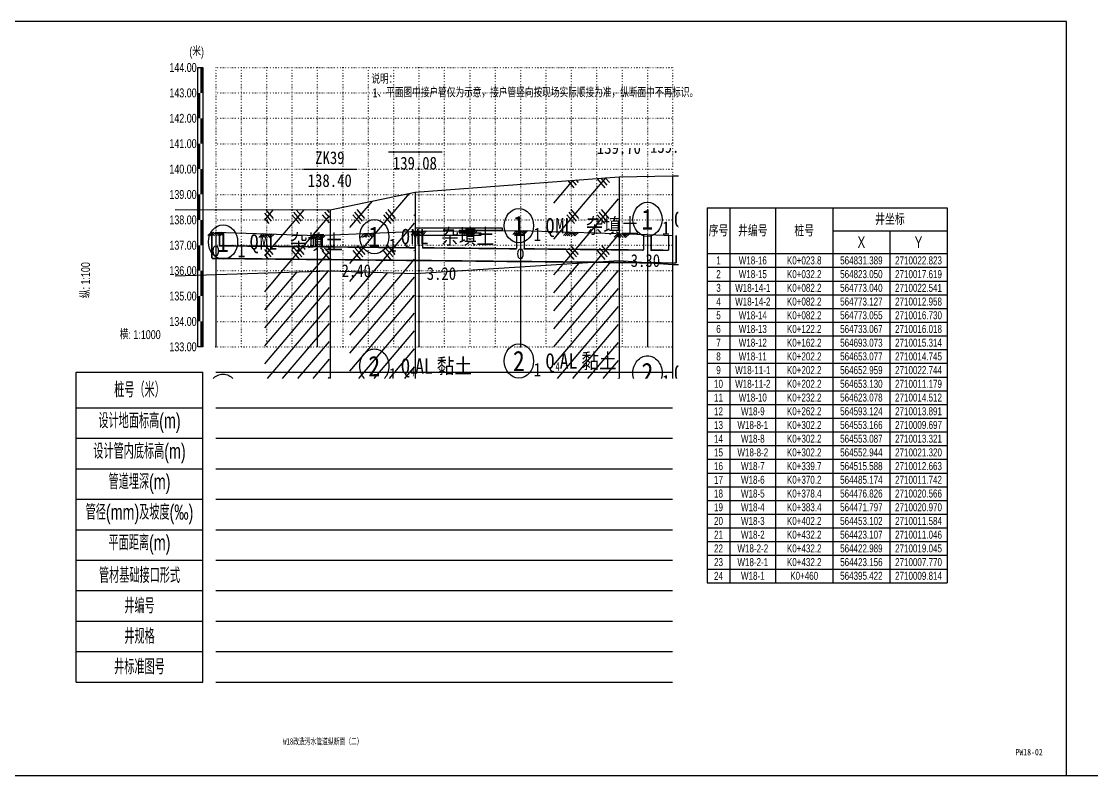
# Model space of a CAD drawing. Extents: x 529262 to 576451, y 2694391 to 2717535.
# Drawn here: x 571879.8 to 572301.1, y 2707946.5 to 2708243.5 of the extents above; entities that cross this region are included whole.
import ezdxf
from ezdxf.enums import TextEntityAlignment as Align
from ezdxf.xclip import XClip

# ---------------------------------------------------------------- set-up
doc = ezdxf.new("R2010")
doc.units = 0
doc.header["$XCLIPFRAME"] = 0
doc.linetypes.add('DOT', pattern=[6.35, 0, -6.35])
doc.linetypes.add('sx', pattern=[10, 5, 0, 5, 0])
for name, color, linetype in [('GICAD_QUYANG', 7, 'Continuous'), ('GPSCOMMON', 7, 'Continuous'), ('P-说明', 7, 'Continuous'), ('PP-COM', 7, 'Continuous'), ('W-标注', 2, 'Continuous'), ('图框线', 7, 'Continuous'), ('地质-原位曲线', 7, 'Continuous'), ('地质-地层符号', 3, 'Continuous'), ('地质-地层线', 7, 'Continuous'), ('地质-地面线', 7, 'Continuous'), ('地质-填充花纹', 4, 'Continuous'), ('地质-文字', 7, 'Continuous'), ('地质-标贯', 7, 'Continuous'), ('地质-钻孔', 7, 'Continuous'), ('纵断_分栏线', 5, 'Continuous'), ('纵断_地面线', 3, 'Continuous'), ('纵断_标注', 2, 'Continuous'), ('纵断_标注_支管', 2, 'Continuous'), ('纵断_表头', 2, 'Continuous'), ('纵断_设计线', 1, 'Continuous'), ('纵断_高程网格', 8, 'DOT')]:
    doc.layers.add(name, color=color, linetype=linetype)
doc.layers.add('纵断污水井', color=7, linetype='Continuous', lineweight=60)
doc.layers.add('纵断污水管', color=224, linetype='Continuous', lineweight=60)
doc.styles.add('JieTuHzTxt', font='smsim.shx', dxfattribs={"width": 0.7, "bigfont": 'smfs.shx'})
doc.styles.add('SEMDI', font='smsim.shx', dxfattribs={"width": 0.75, "bigfont": 'smfs.shx'})
doc.styles.add('SMEDI', font='smsim.shx', dxfattribs={"width": 0.75, "height": 3.5, "bigfont": 'smfs.shx'})
doc.styles.get("Standard").update_dxf_attribs({"font": '', "height": 2.5, "bigfont": 'smfs.shx'})
doc.styles.add('地层编号', font='', dxfattribs={"width": 0.7, "height": 4})
doc.styles.add('宋体', font='', dxfattribs={"width": 0.75})
doc.styles.add('层底标注', font='', dxfattribs={"width": 0.7, "height": 2.5})
doc.styles.add('岩土名称', font='', dxfattribs={"width": 0.7, "height": 3})
doc.styles.add('时代', font='', dxfattribs={"width": 0.7, "height": 3})
doc.styles.add('标贯动探', font='', dxfattribs={"width": 0.7, "height": 2.5})
doc.styles.add('钻孔标注', font='', dxfattribs={"width": 0.7, "height": 2.5})
doc.styles.get('Standard').set_extended_font_data('FangSong_GB2312')
doc.styles.get('地层编号').set_extended_font_data('FangSong_GB2312')
doc.styles.get('宋体').set_extended_font_data('SimSun')
doc.styles.get('层底标注').set_extended_font_data('FangSong_GB2312')
doc.styles.get('岩土名称').set_extended_font_data('FangSong_GB2312')
doc.styles.get('时代').set_extended_font_data('FangSong_GB2312')
doc.styles.get('标贯动探').set_extended_font_data('FangSong_GB2312')
doc.styles.get('钻孔标注').set_extended_font_data('FangSong_GB2312')
doc.linetypes.add('bzhjcx', pattern='A,0.001,[2,XX1.shx,S=1,R=0,X=1,Y=0],-2', length=2.001)

# ---------------------------------------------------------------- blocks, each defined once
blk = doc.blocks.new('A3WK')
at = {"layer": '图框线'}
blk.add_lwpolyline([(0, 0), (420, 0), (420, 297), (0, 297), (0, 0)], dxfattribs=at)
blk = doc.blocks.new('*T148')
at = {"color": 0, "linetype": 'ByBlock', "lineweight": -2, "transparency": 16777216}
for p, q in [((0, 0), (94.5, 0)), ((0, 0), (0, -147.6)), ((9, 0), (9, -147.6)), ((27, 0), (27, -147.6)), ((49.5, 0), (49.5, -147.6)), ((94.5, 0), (94.5, -147.6)), ((49.5, -9), (94.5, -9)), ((72, -9), (72, -147.6)), ((0, -18), (94.5, -18)), ((0, -23.4), (94.5, -23.4)), ((0, -28.8), (94.5, -28.8)), ((0, -34.2), (94.5, -34.2)), ((0, -39.6), (94.5, -39.6)), ((0, -45), (94.5, -45)), ((0, -50.4), (94.5, -50.4)), ((0, -55.8), (94.5, -55.8)), ((0, -61.2), (94.5, -61.2)), ((0, -66.6), (94.5, -66.6)), ((0, -72), (94.5, -72)), ((0, -77.4), (94.5, -77.4)), ((0, -82.8), (94.5, -82.8)), ((0, -88.2), (94.5, -88.2)), ((0, -93.6), (94.5, -93.6)), ((0, -99), (94.5, -99)), ((0, -104.4), (94.5, -104.4)), ((0, -109.8), (94.5, -109.8)), ((0, -115.2), (94.5, -115.2)), ((0, -120.6), (94.5, -120.6)), ((0, -126), (94.5, -126)), ((0, -131.4), (94.5, -131.4)), ((0, -136.8), (94.5, -136.8)), ((0, -142.2), (94.5, -142.2)), ((0, -147.6), (94.5, -147.6))]:
    blk.add_line(p, q, dxfattribs=at)
at = {"color": 0, "transparency": 16777216, "attachment_point": 5}
for s, insert, char_height, width, style in [('井坐标', (72, -4.5), 4.5, 44.982, 'SMEDI'), ('序号', (4.5, -9), 4.5, 8.982, 'SMEDI'), ('井编号', (18, -9), 4.5, 17.982, 'SMEDI'), ('桩号', (38.25, -9), 4.5, 22.482, 'SMEDI'), ('X', (60.75, -13.5), 4.5, 22.482, 'SMEDI'), ('Y', (83.25, -13.5), 4.5, 22.482, 'SMEDI'), ('1', (4.5, -20.7), 3.15, 8.982, 'SEMDI'), ('W18-16', (18, -20.7), 3.15, 17.982, 'SEMDI'), ('K0+023.8', (38.25, -20.7), 3.15, 22.482, 'SEMDI'), ('564831.389', (60.75, -20.7), 3.15, 22.482, 'SEMDI'), ('2710022.823', (83.25, -20.7), 3.15, 22.482, 'SEMDI'), ('2', (4.5, -26.1), 3.15, 8.982, 'SEMDI'), ('W18-15', (18, -26.1), 3.15, 17.982, 'SEMDI'), ('K0+032.2', (38.25, -26.1), 3.15, 22.482, 'SEMDI'), ('564823.050', (60.75, -26.1), 3.15, 22.482, 'SEMDI'), ('2710017.619', (83.25, -26.1), 3.15, 22.482, 'SEMDI'), ('3', (4.5, -31.5), 3.15, 8.982, 'SEMDI'), ('W18-14-1', (18, -31.5), 3.15, 17.982, 'SEMDI'), ('K0+082.2', (38.25, -31.5), 3.15, 22.482, 'SEMDI'), ('564773.040', (60.75, -31.5), 3.15, 22.482, 'SEMDI'), ('2710022.541', (83.25, -31.5), 3.15, 22.482, 'SEMDI'), ('4', (4.5, -36.9), 3.15, 8.982, 'SEMDI'), ('W18-14-2', (18, -36.9), 3.15, 17.982, 'SEMDI'), ('K0+082.2', (38.25, -36.9), 3.15, 22.482, 'SEMDI'), ('564773.127', (60.75, -36.9), 3.15, 22.482, 'SEMDI'), ('2710012.958', (83.25, -36.9), 3.15, 22.482, 'SEMDI'), ('5', (4.5, -42.3), 3.15, 8.982, 'SEMDI'), ('W18-14', (18, -42.3), 3.15, 17.982, 'SEMDI'), ('K0+082.2', (38.25, -42.3), 3.15, 22.482, 'SEMDI'), ('564773.055', (60.75, -42.3), 3.15, 22.482, 'SEMDI'), ('2710016.730', (83.25, -42.3), 3.15, 22.482, 'SEMDI'), ('6', (4.5, -47.7), 3.15, 8.982, 'SEMDI'), ('W18-13', (18, -47.7), 3.15, 17.982, 'SEMDI'), ('K0+122.2', (38.25, -47.7), 3.15, 22.482, 'SEMDI'), ('564733.067', (60.75, -47.7), 3.15, 22.482, 'SEMDI'), ('2710016.018', (83.25, -47.7), 3.15, 22.482, 'SEMDI'), ('7', (4.5, -53.1), 3.15, 8.982, 'SEMDI'), ('W18-12', (18, -53.1), 3.15, 17.982, 'SEMDI'), ('K0+162.2', (38.25, -53.1), 3.15, 22.482, 'SEMDI'), ('564693.073', (60.75, -53.1), 3.15, 22.482, 'SEMDI'), ('2710015.314', (83.25, -53.1), 3.15, 22.482, 'SEMDI'), ('8', (4.5, -58.5), 3.15, 8.982, 'SEMDI'), ('W18-11', (18, -58.5), 3.15, 17.982, 'SEMDI'), ('K0+202.2', (38.25, -58.5), 3.15, 22.482, 'SEMDI'), ('564653.077', (60.75, -58.5), 3.15, 22.482, 'SEMDI'), ('2710014.745', (83.25, -58.5), 3.15, 22.482, 'SEMDI'), ('9', (4.5, -63.9), 3.15, 8.982, 'SEMDI'), ('W18-11-1', (18, -63.9), 3.15, 17.982, 'SEMDI'), ('K0+202.2', (38.25, -63.9), 3.15, 22.482, 'SEMDI'), ('564652.959', (60.75, -63.9), 3.15, 22.482, 'SEMDI'), ('2710022.744', (83.25, -63.9), 3.15, 22.482, 'SEMDI'), ('10', (4.5, -69.3), 3.15, 8.982, 'SEMDI'), ('W18-11-2', (18, -69.3), 3.15, 17.982, 'SEMDI'), ('K0+202.2', (38.25, -69.3), 3.15, 22.482, 'SEMDI'), ('564653.130', (60.75, -69.3), 3.15, 22.482, 'SEMDI'), ('2710011.179', (83.25, -69.3), 3.15, 22.482, 'SEMDI'), ('11', (4.5, -74.7), 3.15, 8.982, 'SEMDI'), ('W18-10', (18, -74.7), 3.15, 17.982, 'SEMDI'), ('K0+232.2', (38.25, -74.7), 3.15, 22.482, 'SEMDI'), ('564623.078', (60.75, -74.7), 3.15, 22.482, 'SEMDI'), ('2710014.512', (83.25, -74.7), 3.15, 22.482, 'SEMDI'), ('12', (4.5, -80.1), 3.15, 8.982, 'SEMDI'), ('W18-9', (18, -80.1), 3.15, 17.982, 'SEMDI'), ('K0+262.2', (38.25, -80.1), 3.15, 22.482, 'SEMDI'), ('564593.124', (60.75, -80.1), 3.15, 22.482, 'SEMDI'), ('2710013.891', (83.25, -80.1), 3.15, 22.482, 'SEMDI'), ('13', (4.5, -85.5), 3.15, 8.982, 'SEMDI'), ('W18-8-1', (18, -85.5), 3.15, 17.982, 'SEMDI'), ('K0+302.2', (38.25, -85.5), 3.15, 22.482, 'SEMDI'), ('564553.166', (60.75, -85.5), 3.15, 22.482, 'SEMDI'), ('2710009.697', (83.25, -85.5), 3.15, 22.482, 'SEMDI'), ('14', (4.5, -90.9), 3.15, 8.982, 'SEMDI'), ('W18-8', (18, -90.9), 3.15, 17.982, 'SEMDI'), ('K0+302.2', (38.25, -90.9), 3.15, 22.482, 'SEMDI'), ('564553.087', (60.75, -90.9), 3.15, 22.482, 'SEMDI'), ('2710013.321', (83.25, -90.9), 3.15, 22.482, 'SEMDI'), ('15', (4.5, -96.3), 3.15, 8.982, 'SEMDI'), ('W18-8-2', (18, -96.3), 3.15, 17.982, 'SEMDI'), ('K0+302.2', (38.25, -96.3), 3.15, 22.482, 'SEMDI'), ('564552.944', (60.75, -96.3), 3.15, 22.482, 'SEMDI'), ('2710021.320', (83.25, -96.3), 3.15, 22.482, 'SEMDI'), ('16', (4.5, -101.7), 3.15, 8.982, 'SEMDI'), ('W18-7', (18, -101.7), 3.15, 17.982, 'SEMDI'), ('K0+339.7', (38.25, -101.7), 3.15, 22.482, 'SEMDI'), ('564515.588', (60.75, -101.7), 3.15, 22.482, 'SEMDI'), ('2710012.663', (83.25, -101.7), 3.15, 22.482, 'SEMDI'), ('17', (4.5, -107.1), 3.15, 8.982, 'SEMDI'), ('W18-6', (18, -107.1), 3.15, 17.982, 'SEMDI'), ('K0+370.2', (38.25, -107.1), 3.15, 22.482, 'SEMDI'), ('564485.174', (60.75, -107.1), 3.15, 22.482, 'SEMDI'), ('2710011.742', (83.25, -107.1), 3.15, 22.482, 'SEMDI'), ('18', (4.5, -112.5), 3.15, 8.982, 'SEMDI'), ('W18-5', (18, -112.5), 3.15, 17.982, 'SEMDI'), ('K0+378.4', (38.25, -112.5), 3.15, 22.482, 'SEMDI'), ('564476.826', (60.75, -112.5), 3.15, 22.482, 'SEMDI'), ('2710020.566', (83.25, -112.5), 3.15, 22.482, 'SEMDI'), ('19', (4.5, -117.9), 3.15, 8.982, 'SEMDI'), ('W18-4', (18, -117.9), 3.15, 17.982, 'SEMDI'), ('K0+383.4', (38.25, -117.9), 3.15, 22.482, 'SEMDI'), ('564471.797', (60.75, -117.9), 3.15, 22.482, 'SEMDI'), ('2710020.970', (83.25, -117.9), 3.15, 22.482, 'SEMDI'), ('20', (4.5, -123.3), 3.15, 8.982, 'SEMDI'), ('W18-3', (18, -123.3), 3.15, 17.982, 'SEMDI'), ('K0+402.2', (38.25, -123.3), 3.15, 22.482, 'SEMDI'), ('564453.102', (60.75, -123.3), 3.15, 22.482, 'SEMDI'), ('2710011.584', (83.25, -123.3), 3.15, 22.482, 'SEMDI'), ('21', (4.5, -128.7), 3.15, 8.982, 'SEMDI'), ('W18-2', (18, -128.7), 3.15, 17.982, 'SEMDI'), ('K0+432.2', (38.25, -128.7), 3.15, 22.482, 'SEMDI'), ('564423.107', (60.75, -128.7), 3.15, 22.482, 'SEMDI'), ('2710011.046', (83.25, -128.7), 3.15, 22.482, 'SEMDI'), ('22', (4.5, -134.1), 3.15, 8.982, 'SEMDI'), ('W18-2-2', (18, -134.1), 3.15, 17.982, 'SEMDI'), ('K0+432.2', (38.25, -134.1), 3.15, 22.482, 'SEMDI'), ('564422.989', (60.75, -134.1), 3.15, 22.482, 'SEMDI'), ('2710019.045', (83.25, -134.1), 3.15, 22.482, 'SEMDI'), ('23', (4.5, -139.5), 3.15, 8.982, 'SEMDI'), ('W18-2-1', (18, -139.5), 3.15, 17.982, 'SEMDI'), ('K0+432.2', (38.25, -139.5), 3.15, 22.482, 'SEMDI'), ('564423.156', (60.75, -139.5), 3.15, 22.482, 'SEMDI'), ('2710007.770', (83.25, -139.5), 3.15, 22.482, 'SEMDI'), ('W18-1', (18, -144.9), 3.15, 17.982, 'SEMDI'), ('K0+460', (38.25, -144.9), 3.15, 22.482, 'SEMDI'), ('564395.422', (60.75, -144.9), 3.15, 22.482, 'SEMDI'), ('2710009.814', (83.25, -144.9), 3.15, 22.482, 'SEMDI'), ('24', (4.5, -144.9), 3.15, 8.982, 'SEMDI')]:
    blk.add_mtext(s, dxfattribs=dict(at, insert=insert, char_height=char_height, width=width, style=style))
blk = doc.blocks.new('市政排水（YZ）_zdbt')
at = {"color": 0, "linetype": 'ByBlock', "lineweight": -2}
for p, q in [((-50, 0), (0, 0)), ((-50, -122), (-50, 0)), ((0, -122), (0, 0)), ((-50, -14), (0, -14)), ((-50, -26), (0, -26)), ((-50, -38), (0, -38)), ((-50, -50), (0, -50)), ((-50, -62), (0, -62)), ((-50, -74), (0, -74)), ((-50, -86), (0, -86)), ((-50, -98), (0, -98)), ((-50, -110), (0, -110)), ((-50, -122), (0, -122))]:
    blk.add_line(p, q, dxfattribs=at)
at = {"color": 0, "linetype": 'ByBlock', "lineweight": -2, "char_height": 6, "attachment_point": 5, "style": 'JieTuHzTxt'}
for s, insert in [('桩号（米）', (-25, -7)), ('设计地面标高(m)', (-25, -20)), ('设计管内底标高(m)', (-25, -32)), ('管道埋深(m)', (-25, -44)), ('管径(mm)及坡度(‰)', (-25, -56)), ('平面距离(m)', (-25, -68)), ('管材基础接口形式', (-25, -80)), ('井编号', (-25, -92)), ('井规格', (-25, -104)), ('井标准图号', (-25, -116))]:
    blk.add_mtext(s, dxfattribs=dict(at, insert=insert))
blk = doc.blocks.new('VSDesignLineBlock')
at = {"color": 0, "linetype": 'Continuous'}
for p, q in [((-1.5, 0), (-3, -1.5)), ((-0.75, 0), (-2.25, -1.5)), ((0, 0), (-1.5, -1.5)), ((0, 0), (1.5, -1.5)), ((1.5, 0), (0.75, -0.75)), ((2.25, 0), (1.12, -1.12)), ((3, 0), (1.5, -1.5)), ((-0.98, -0.98), (-0.46, -1.5)), ((-0.5, -0.5), (0.5, -1.5))]:
    blk.add_line(p, q, dxfattribs=at)
blk = doc.blocks.new('A$C46B51A9A')
at = {"color": 8}
for points in [[(-64.05, -64.52), (-64.05, -62.52), (-63.05, -64.52), (-63.05, -62.52)], [(-172.98, -76.24), (-172.98, -74.24), (-171.98, -76.24), (-171.98, -74.24)]]:
    blk.add_solid(points, dxfattribs=at)
at = {"layer": '地质-原位曲线', "color": 8, "linetype": 'Continuous'}
for p, q in [((-59.4, -10.28), (-39.4, -10.28)), ((-39.4, -10.28), (-39.4, -10.78)), ((-44.4, -11.78), (-59.4, -11.78)), ((-39.4, -10.78), (-49.4, -10.78)), ((-49.4, -10.78), (-49.4, -11.28)), ((-49.4, -11.28), (-44.4, -11.28)), ((-44.4, -11.28), (-44.4, -11.78)), ((-168.33, -13.5), (-158.33, -13.5)), ((-158.33, -13.5), (-158.33, -14)), ((-158.33, -14), (-153.33, -14)), ((-153.33, -14.5), (-158.33, -14.5)), ((-158.33, -14.5), (-158.33, -15)), ((-153.33, -14), (-153.33, -14.5)), ((-158.33, -15), (-168.33, -15))]:
    blk.add_line(p, q, dxfattribs=at)
at = {"layer": '地质-地层符号', "color": 8, "linetype": 'Continuous'}
for centre in [(-5.77, -8.6), (-35.55, -9.86), (-104.08, -13.05), (-69.03, -11.99), (-148.68, -15.07), (-255.64, -18.07), (-208.46, -19), (-35.55, -36.49), (-69.03, -37.49), (-5.77, -38.85), (-104.08, -42.43), (-208.46, -45), (-148.68, -45.82), (-255.64, -48.7), (-35.55, -58.74), (-69.03, -64.74), (-208.46, -68.13), (-5.77, -68.1), (-104.08, -72.93), (-255.64, -75.95), (-148.68, -76.82)]:
    blk.add_ellipse(centre, major_axis=(0, 3.38), ratio=1, dxfattribs=at)
at = {"layer": '地质-地层线', "color": 8}
for p, q in [((-59.55, -19.27), (-12.31, -16.71)), ((-12.31, -16.71), (0, -17.5)), ((-129.65, -20.15), (-79.28, -18.71)), ((-79.28, -18.71), (-59.55, -19.27)), ((0, -17.5), (20, -17.5)), ((-168.48, -24.49), (-129.65, -20.15)), ((-284.57, -22.85), (-264.57, -22.85)), ((-264.57, -22.85), (-247.48, -27.54)), ((-170.22, -26.21), (-168.48, -24.49)), ((-247.48, -27.54), (-170.22, -26.21))]:
    blk.add_line(p, q, dxfattribs=at)
at = {"layer": '地质-地层线', "color": 8, "linetype": 'bzhjcx'}
for p, q in [((-59.55, -55.27), (-12.31, -54.71)), ((-12.31, -54.71), (0, -66.5)), ((-129.65, -74.15), (-79.28, -56.71)), ((-79.28, -56.71), (-59.55, -55.27)), ((-247.48, -63.54), (-170.22, -62.71)), ((-170.22, -62.71), (-168.48, -64.49)), ((-264.57, -80.85), (-247.48, -63.54)), ((-168.48, -64.49), (-129.65, -74.15)), ((0, -66.5), (20, -66.5)), ((-284.57, -80.85), (-264.57, -80.85))]:
    blk.add_line(p, q, dxfattribs=at)
at = {"layer": '地质-地面线', "color": 8, "linetype": 'Continuous'}
for p, q in [((-12.31, -0.21), (0, 0)), ((0, 0), (20, 0)), ((-59.55, -3.27), (-12.31, -0.21)), ((-79.28, -6.71), (-59.55, -3.27)), ((-168.48, -8.99), (-129.65, -6.65)), ((-129.65, -6.65), (-79.28, -6.71)), ((-170.22, -11.71), (-168.48, -8.99)), ((-284.57, -11.35), (-264.57, -11.35)), ((-264.57, -11.35), (-247.48, -10.54)), ((-247.48, -10.54), (-170.22, -11.71))]:
    blk.add_line(p, q, dxfattribs=at)
at = {"layer": '地质-填充花纹', "color": 8, "linetype": 'Continuous'}
for p, q in [((-27.46, -12.48), (-15.39, -0.41)), ((-27.46, -5.4), (-22.95, -0.9)), ((-22.75, -2.37), (-24.15, -0.97)), ((-22.25, -1.87), (-23.21, -0.91)), ((-21.75, -1.37), (-22.27, -0.85)), ((-15.61, -2.37), (-17.38, -0.6)), ((-15.11, -1.87), (-16.5, -0.48)), ((-14.61, -1.37), (-15.56, -0.42)), ((-74.7, -17.29), (-60.93, -3.51)), ((-74.7, -10.22), (-69.48, -5)), ((-25.33, -17.41), (-12.46, -4.55)), ((-144.8, -16.68), (-135.11, -6.98)), ((-144.8, -9.6), (-142.63, -7.44)), ((-142.96, -9.44), (-144.73, -7.68)), ((-142.46, -8.94), (-143.89, -7.51)), ((-141.96, -8.44), (-142.95, -7.46)), ((-135.82, -9.44), (-137.58, -7.68)), ((-135.32, -8.94), (-137.08, -7.18)), ((-134.82, -8.44), (-136.21, -7.05)), ((-129.8, -8.46), (-130.58, -7.68)), ((-129.8, -7.46), (-130.08, -7.18)), ((-94.43, -8.74), (-92.39, -6.69)), ((-94.43, -15.81), (-85.32, -6.7)), ((-92.89, -8.94), (-94.43, -7.4)), ((-93.39, -9.44), (-94.43, -8.4)), ((-92.39, -8.44), (-94.14, -6.69)), ((-90.58, -19.03), (-79.43, -7.88)), ((-86.39, -9.44), (-88.16, -7.68)), ((-85.89, -8.94), (-87.66, -7.18)), ((-85.39, -8.44), (-87.14, -6.7)), ((-79.43, -9.26), (-81.02, -7.68)), ((-79.43, -8.26), (-80.52, -7.18)), ((-79.43, -7.26), (-79.99, -6.7)), ((-72.25, -9.44), (-74.02, -7.68)), ((-71.75, -8.94), (-73.52, -7.18)), ((-71.25, -8.44), (-73.02, -6.68)), ((-65.11, -9.44), (-66.87, -7.68)), ((-64.61, -8.94), (-66.37, -7.18)), ((-64.11, -8.44), (-65.87, -6.68)), ((-59.7, -7.85), (-59.87, -7.68)), ((-22.68, -9.44), (-24.45, -7.68)), ((-22.18, -8.94), (-23.95, -7.18)), ((-21.68, -8.44), (-23.45, -6.68)), ((-15.68, -9.44), (-17.45, -7.68)), ((-15.18, -8.94), (-16.95, -7.18)), ((-14.68, -8.44), (-16.45, -6.68)), ((-142.66, -21.61), (-129.8, -8.75)), ((-69.33, -18.99), (-59.7, -9.36)), ((-279.72, -17.24), (-273.82, -11.35)), ((-278.25, -22.85), (-266.75, -11.35)), ((-262.63, -21.37), (-252.02, -10.76)), ((-262.63, -14.3), (-259.44, -11.11)), ((-185.37, -14.82), (-182.08, -11.53)), ((-185.37, -21.89), (-175.11, -11.64)), ((-17.85, -17.01), (-12.46, -11.62)), ((-277.31, -16.51), (-279.08, -14.75)), ((-276.81, -16.01), (-278.58, -14.25)), ((-276.31, -15.51), (-278.08, -13.75)), ((-270.17, -16.51), (-271.93, -14.75)), ((-269.67, -16.01), (-271.43, -14.25)), ((-269.17, -15.51), (-270.93, -13.75)), ((-264.72, -14.96), (-264.93, -14.75)), ((-258.66, -24.47), (-247.63, -13.44)), ((-256.02, -16.51), (-257.79, -14.75)), ((-255.52, -16.01), (-257.29, -14.25)), ((-255.02, -15.51), (-256.79, -13.75)), ((-249.02, -16.51), (-250.79, -14.75)), ((-248.52, -16.01), (-250.29, -14.25)), ((-248.02, -15.51), (-249.79, -13.75)), ((-184.31, -15.51), (-185.37, -14.46)), ((-182.83, -26.43), (-170.37, -13.96)), ((-178.31, -16.51), (-180.08, -14.75)), ((-177.81, -16.01), (-179.58, -14.25)), ((-177.31, -15.51), (-179.08, -13.75)), ((-171.17, -16.51), (-172.94, -14.75)), ((-170.67, -16.01), (-172.44, -14.25)), ((-170.37, -15.32), (-171.94, -13.75)), ((-142.89, -16.51), (-144.65, -14.75)), ((-142.39, -16.01), (-144.15, -14.25)), ((-141.89, -15.51), (-143.65, -13.75)), ((-135.89, -16.51), (-137.65, -14.75)), ((-135.39, -16.01), (-137.15, -14.25)), ((-134.89, -15.51), (-136.65, -13.75)), ((-129.8, -15.46), (-130.51, -14.75)), ((-129.8, -14.46), (-130.01, -14.25)), ((-92.96, -16.01), (-94.43, -14.54)), ((-92.46, -15.51), (-94.23, -13.75)), ((-86.32, -16.51), (-88.09, -14.75)), ((-85.82, -16.01), (-87.59, -14.25)), ((-85.32, -15.51), (-87.09, -13.75)), ((-79.43, -16.4), (-81.09, -14.75)), ((-79.43, -15.4), (-80.59, -14.25)), ((-79.43, -14.4), (-80.09, -13.75)), ((-72.18, -16.51), (-73.94, -14.75)), ((-71.68, -16.01), (-73.44, -14.25)), ((-71.18, -15.51), (-72.94, -13.75)), ((-65.18, -16.51), (-66.94, -14.75)), ((-64.68, -16.01), (-66.44, -14.25)), ((-64.18, -15.51), (-65.94, -13.75)), ((-59.7, -14.85), (-59.8, -14.75)), ((-22.75, -16.51), (-24.52, -14.75)), ((-22.25, -16.01), (-24.02, -14.25)), ((-21.75, -15.51), (-23.52, -13.75)), ((-15.61, -16.51), (-17.38, -14.75)), ((-15.11, -16.01), (-16.88, -14.25)), ((-14.61, -15.51), (-16.38, -13.75)), ((-271.18, -22.85), (-264.72, -16.39)), ((-262.17, -15.51), (-262.63, -15.05)), ((-184.81, -16.01), (-185.37, -15.46)), ((-185.31, -16.51), (-185.37, -16.46)), ((-134.7, -20.72), (-129.8, -15.82)), ((-93.46, -16.51), (-94.43, -15.54)), ((-83.3, -18.82), (-79.43, -14.95)), ((-62.46, -19.19), (-59.7, -16.43)), ((-27.46, -30.15), (-14.11, -16.8)), ((-94.43, -33.49), (-79.66, -18.72)), ((-94.43, -29.95), (-83.3, -18.82)), ((-94.43, -26.42), (-86.94, -18.93)), ((-74.7, -20.83), (-72.77, -18.89)), ((-27.46, -26.62), (-17.85, -17.01)), ((-27.46, -23.08), (-21.59, -17.21)), ((-27.46, -19.55), (-25.33, -17.41)), ((-27.46, -33.69), (-12.46, -18.69)), ((-276.24, -22.59), (-278.01, -20.82)), ((-269.24, -22.59), (-271.01, -20.82)), ((-255.1, -22.59), (-256.86, -20.82)), ((-253.11, -26), (-247.63, -20.51)), ((-247.95, -22.59), (-249.72, -20.82)), ((-177.24, -22.59), (-179.01, -20.82)), ((-175.64, -26.3), (-170.37, -21.03)), ((-170.37, -22.46), (-172.01, -20.82)), ((-144.8, -34.35), (-130.72, -20.27)), ((-144.8, -30.82), (-134.7, -20.72)), ((-142.91, -21.64), (-143.73, -20.82)), ((-136.48, -20.92), (-136.58, -20.82)), ((-94.43, -22.88), (-90.58, -19.03)), ((-94.43, -19.35), (-94.22, -19.14)), ((-74.7, -24.36), (-69.33, -18.99)), ((-74.7, -27.9), (-65.9, -19.09)), ((-74.7, -31.43), (-62.46, -19.19)), ((-74.7, -34.97), (-59.7, -19.97)), ((-279.72, -24.31), (-278.25, -22.85)), ((-279.72, -27.85), (-274.72, -22.85)), ((-279.72, -31.39), (-271.18, -22.85)), ((-279.72, -34.92), (-267.64, -22.85)), ((-277.97, -22.85), (-279.01, -21.82)), ((-276.97, -22.85), (-278.51, -21.32)), ((-270.97, -22.85), (-272.01, -21.82)), ((-269.97, -22.85), (-271.51, -21.32)), ((-264.72, -21.96), (-264.86, -21.82)), ((-262.1, -22.59), (-262.63, -22.05)), ((-262.6, -23.09), (-262.63, -23.05)), ((-256.1, -23.59), (-257.86, -21.82)), ((-255.6, -23.09), (-257.36, -21.32)), ((-248.95, -23.59), (-250.72, -21.82)), ((-248.45, -23.09), (-250.22, -21.32)), ((-184.38, -22.59), (-185.37, -21.6)), ((-184.88, -23.09), (-185.37, -22.6)), ((-178.24, -23.59), (-180.01, -21.82)), ((-177.74, -23.09), (-179.51, -21.32)), ((-171.24, -23.59), (-173.01, -21.82)), ((-170.74, -23.09), (-172.51, -21.32)), ((-144.8, -27.28), (-138.68, -21.16)), ((-144.8, -23.75), (-142.66, -21.61)), ((-144.8, -37.89), (-129.8, -22.89)), ((-144.71, -21.84), (-144.73, -21.82)), ((-143.81, -21.74), (-144.23, -21.32)), ((-94.43, -37.02), (-79.43, -22.02)), ((-27.46, -37.22), (-12.46, -22.22)), ((-279.72, -38.46), (-264.72, -23.46)), ((-262.63, -24.9), (-261.43, -23.71)), ((-262.63, -28.44), (-258.66, -24.47)), ((-262.63, -31.97), (-255.89, -25.23)), ((-74.7, -38.5), (-59.7, -23.5)), ((-279.72, -41.99), (-264.72, -26.99)), ((-262.63, -35.51), (-253.11, -26)), ((-262.63, -39.04), (-250.34, -26.76)), ((-185.37, -39.57), (-172.04, -26.24)), ((-185.37, -36.03), (-175.64, -26.3)), ((-185.37, -32.5), (-179.24, -26.37)), ((-185.37, -28.96), (-182.83, -26.43)), ((-144.8, -41.42), (-129.8, -26.42)), ((-94.43, -40.56), (-79.43, -25.56)), ((-74.7, -42.04), (-59.7, -27.04)), ((-27.46, -40.76), (-12.46, -25.76)), ((-262.63, -42.58), (-247.63, -27.58)), ((-185.37, -43.1), (-170.37, -28.1)), ((-94.43, -44.09), (-79.43, -29.09)), ((-27.46, -44.3), (-12.46, -29.3)), ((-279.72, -45.53), (-264.72, -30.53)), ((-262.63, -46.12), (-247.63, -31.12)), ((-144.8, -44.96), (-129.8, -29.96)), ((-74.7, -45.57), (-59.7, -30.57)), ((-185.37, -46.64), (-170.37, -31.64)), ((-144.8, -48.5), (-129.8, -33.5)), ((-94.43, -47.63), (-79.43, -32.63)), ((-27.46, -47.83), (-12.46, -32.83)), ((-279.72, -49.06), (-264.72, -34.06)), ((-262.63, -49.65), (-247.63, -34.65)), ((-185.37, -50.17), (-170.37, -35.17)), ((-74.7, -49.11), (-59.7, -34.11)), ((-279.72, -52.6), (-264.72, -37.6)), ((-144.8, -52.03), (-129.8, -37.03)), ((-94.43, -51.16), (-79.43, -36.16)), ((-74.7, -52.65), (-59.7, -37.65)), ((-27.46, -51.37), (-12.46, -36.37)), ((-262.63, -53.19), (-247.63, -38.19)), ((-185.37, -53.71), (-170.37, -38.71)), ((-94.43, -54.7), (-79.43, -39.7)), ((-27.45, -54.89), (-12.46, -39.9)), ((-279.72, -56.13), (-264.72, -41.13)), ((-262.63, -56.72), (-247.63, -41.72)), ((-144.8, -55.57), (-129.8, -40.57)), ((-74.7, -56.18), (-59.7, -41.18)), ((-185.37, -57.24), (-170.37, -42.24)), ((-144.8, -59.1), (-129.8, -44.1)), ((-94.43, -58.24), (-79.43, -43.24)), ((-23.87, -54.84), (-12.46, -43.44)), ((-279.72, -59.67), (-264.72, -44.67)), ((-262.63, -60.26), (-247.63, -45.26)), ((-185.37, -60.78), (-170.37, -45.78)), ((-71.1, -56.11), (-59.7, -44.72)), ((-279.72, -63.21), (-264.72, -48.21)), ((-144.8, -62.64), (-129.8, -47.64)), ((-94.43, -61.77), (-79.43, -46.77)), ((-67.29, -55.84), (-59.7, -48.25)), ((-20.29, -54.8), (-12.46, -46.97)), ((-262.63, -63.79), (-247.63, -48.79)), ((-183.91, -62.86), (-170.37, -49.32)), ((-89.3, -60.18), (-79.43, -50.31)), ((-16.71, -54.76), (-12.46, -50.51)), ((-279.72, -66.74), (-264.72, -51.74)), ((-262.63, -67.33), (-247.63, -52.33)), ((-144.8, -66.17), (-129.8, -51.17)), ((-63.47, -55.56), (-59.7, -51.79)), ((-180.34, -62.82), (-170.37, -52.85)), ((-144.8, -69.71), (-129.8, -54.71)), ((-83.89, -58.3), (-79.43, -53.84)), ((-13.13, -54.71), (-12.46, -54.04)), ((-279.72, -70.28), (-264.72, -55.28)), ((-262.63, -70.86), (-247.63, -55.86)), ((-176.76, -62.78), (-170.37, -56.39)), ((-71.91, -57.57), (-71.91, -56.17)), ((-64.91, -57.57), (-64.91, -55.66)), ((-27.46, -55.27), (-12.46, -55.27)), ((-26.41, -55.27), (-26.41, -54.88)), ((-22.91, -57.57), (-22.91, -55.27)), ((-19.41, -55.27), (-19.41, -54.79)), ((-15.91, -57.57), (-15.91, -55.27)), ((-279.72, -73.81), (-264.72, -58.81)), ((-142.51, -70.96), (-129.8, -58.24)), ((-82.41, -59.87), (-82.41, -57.79)), ((-81.79, -57.57), (-79.43, -57.57)), ((-74.7, -57.57), (-59.7, -57.57)), ((-68.41, -59.87), (-68.41, -57.57)), ((-61.41, -59.87), (-61.41, -57.57)), ((-27.46, -57.57), (-12.46, -57.57)), ((-26.41, -59.71), (-26.41, -57.57)), ((-19.41, -59.71), (-19.41, -57.57)), ((-261.77, -73.54), (-247.63, -59.4)), ((-173.19, -62.74), (-170.37, -59.92)), ((-88.43, -59.87), (-79.43, -59.87)), ((-85.91, -62.17), (-85.91, -59.87)), ((-74.7, -59.87), (-59.7, -59.87)), ((-71.91, -62.17), (-71.91, -59.87)), ((-64.91, -62.17), (-64.91, -59.87)), ((-279.72, -77.35), (-264.72, -62.35)), ((-258.24, -73.54), (-247.63, -62.94)), ((-180.41, -64.47), (-180.41, -62.82)), ((-173.41, -64.47), (-173.41, -62.74)), ((-139.68, -71.66), (-129.8, -61.78)), ((-94.43, -62.17), (-79.43, -62.17)), ((-92.91, -62.17), (-92.91, -61.43)), ((-89.41, -64.47), (-89.41, -62.17)), ((-82.41, -64.47), (-82.41, -62.17)), ((-74.7, -62.17), (-59.7, -62.17)), ((-68.41, -64.47), (-68.41, -62.17)), ((-61.41, -64.47), (-61.41, -62.17)), ((-248.39, -64.47), (-247.63, -64.47)), ((-185.37, -64.47), (-170.37, -64.47)), ((-183.91, -66.77), (-183.91, -64.47)), ((-176.91, -66.77), (-176.91, -64.47)), ((-94.43, -64.47), (-79.43, -64.47)), ((-92.91, -66.77), (-92.91, -64.47)), ((-85.91, -66.77), (-85.91, -64.47)), ((-74.7, -64.47), (-59.7, -64.47)), ((-71.91, -65.27), (-71.91, -64.47)), ((-64.91, -65.27), (-64.91, -64.47)), ((-279.68, -80.85), (-264.72, -65.88)), ((-250.66, -66.77), (-247.63, -66.77)), ((-250.41, -69.07), (-250.41, -66.77)), ((-185.37, -66.77), (-170.37, -66.77)), ((-180.41, -69.07), (-180.41, -66.77)), ((-173.41, -69.07), (-173.41, -66.77)), ((-136.85, -72.36), (-129.8, -65.32)), ((-94.43, -66.77), (-79.43, -66.77)), ((-89.41, -69.07), (-89.41, -66.77)), ((-82.41, -69.07), (-82.41, -66.77)), ((-276.15, -80.85), (-264.72, -69.42)), ((-252.94, -69.07), (-247.63, -69.07)), ((-185.37, -69.07), (-170.37, -69.07)), ((-183.91, -71.37), (-183.91, -69.07)), ((-176.91, -71.37), (-176.91, -69.07)), ((-134.02, -73.07), (-129.8, -68.85)), ((-94.43, -69.07), (-79.43, -69.07)), ((-92.91, -71.37), (-92.91, -69.07)), ((-85.91, -71.37), (-85.91, -69.07)), ((-255.21, -71.37), (-247.63, -71.37)), ((-253.91, -71.37), (-253.91, -70.06)), ((-250.41, -73.54), (-250.41, -71.37)), ((-185.37, -71.37), (-170.37, -71.37)), ((-180.41, -72.71), (-180.41, -71.37)), ((-173.41, -72.71), (-173.41, -71.37)), ((-144.8, -71.37), (-140.83, -71.37)), ((-141.91, -71.37), (-141.91, -71.1)), ((-94.43, -71.37), (-79.43, -71.37)), ((-89.41, -73.67), (-89.41, -71.37)), ((-82.41, -73.67), (-82.41, -71.37)), ((-272.61, -80.85), (-264.72, -72.95)), ((-144.8, -73.67), (-131.59, -73.67)), ((-141.91, -75.97), (-141.91, -73.67)), ((-138.41, -73.67), (-138.41, -71.97)), ((-134.91, -75.97), (-134.91, -73.67)), ((-131.18, -73.77), (-129.8, -72.39)), ((-94.43, -73.67), (-79.43, -73.67)), ((-92.91, -75.97), (-92.91, -73.67)), ((-85.91, -75.97), (-85.91, -73.67)), ((-269.08, -80.85), (-264.72, -76.49)), ((-144.8, -75.97), (-129.8, -75.97)), ((-138.41, -78.27), (-138.41, -75.97)), ((-131.41, -78.27), (-131.41, -75.97)), ((-94.43, -75.97), (-79.43, -75.97)), ((-89.41, -78.27), (-89.41, -75.97)), ((-82.41, -78.27), (-82.41, -75.97)), ((-265.54, -80.85), (-264.72, -80.03)), ((-144.8, -78.27), (-129.8, -78.27)), ((-141.91, -79.15), (-141.91, -78.27)), ((-134.91, -79.15), (-134.91, -78.27)), ((-94.43, -78.27), (-79.43, -78.27)), ((-92.91, -80.57), (-92.91, -78.27)), ((-85.91, -80.57), (-85.91, -78.27)), ((-278.41, -82.87), (-278.41, -80.85)), ((-271.41, -82.87), (-271.41, -80.85)), ((-94.43, -80.57), (-79.43, -80.57)), ((-89.41, -81.19), (-89.41, -80.57)), ((-82.41, -81.55), (-82.41, -80.57)), ((-279.72, -82.87), (-264.72, -82.87)), ((-274.91, -85.17), (-274.91, -82.87)), ((-267.91, -85.17), (-267.91, -82.87)), ((-279.72, -85.17), (-264.72, -85.17)), ((-278.41, -85.85), (-278.41, -85.17)), ((-271.41, -85.85), (-271.41, -85.17))]:
    blk.add_line(p, q, dxfattribs=at)
at = {"layer": '地质-钻孔', "color": 8, "linetype": 'Continuous'}
for p, q in [((-18.5, 7.8), (-6.12, 7.8)), ((-6.19, 8), (6.19, 8)), ((-65.74, 4.72), (-53.36, 4.72)), ((-135.84, 1.35), (-123.46, 1.35)), ((-85.47, 1.3), (-73.1, 1.3)), ((-174.67, -1), (-162.29, -1)), ((-270.76, -3.35), (-258.38, -3.35)), ((-253.67, -2.54), (-241.29, -2.54)), ((-176.41, -3.71), (-164.03, -3.71)), ((-13.81, -59.71), (-10.81, -59.71)), ((-248.98, -73.54), (-245.98, -73.54)), ((-171.72, -72.71), (-168.72, -72.71)), ((-131.15, -79.15), (-128.15, -79.15)), ((-80.78, -81.71), (-77.78, -81.71)), ((-266.07, -85.85), (-263.07, -85.85)), ((-1.5, -91.5), (1.5, -91.5))]:
    blk.add_line(p, q, dxfattribs=at)
at = {"layer": '地质-钻孔', "color": 8, "linetype": 'sx'}
for p, q in [((-12.31, -0.21), (-12.31, -59.71)), ((0, 0), (0, -91.5)), ((-59.55, -3.27), (-59.55, -65.27)), ((-129.65, -6.65), (-129.65, -79.15)), ((-79.28, -6.71), (-79.28, -81.71)), ((-168.48, -8.99), (-168.48, -89.49)), ((-264.57, -11.35), (-264.57, -85.85)), ((-247.48, -10.54), (-247.48, -73.54)), ((-170.22, -11.71), (-170.22, -72.71))]:
    blk.add_line(p, q, dxfattribs=at)
at = {"layer": '地质-钻孔', "color": 8, "linetype": 'Continuous'}
for points in [[(-61.05, -65.27), (-58.05, -65.27), (-59.55, -66.77)], [(-169.98, -89.49), (-166.98, -89.49), (-168.48, -90.99)]]:
    blk.add_solid(points, dxfattribs=at)
at = {"layer": 'GICAD_QUYANG', "color": 8, "linetype": 'Continuous', "width": 0.7}
for s, p in [('12.05', (-69.9, -64.52)), ('13.25', (-178.82, -76.24))]:
    blk.add_text(s, height=2, dxfattribs=at).set_placement(p)
at = {"layer": '地质-地层符号', "color": 8, "linetype": 'Continuous'}
for s, height, style, p in [('1', 4, '地层编号', (-36.93, -11.86)), ('Q', 3, '时代', (-29.36, -11.36)), ('ML', 3, '时代', (-27.09, -11.36)), ('杂填土', 3, '岩土名称', (-20.06, -11.36)), ('1', 4, '地层编号', (-7.16, -10.6)), ('Q', 3, '时代', (0.41, -10.1)), ('ML', 3, '时代', (2.69, -10.1)), ('杂填土', 3, '岩土名称', (9.71, -10.1)), ('1', 4, '地层编号', (-70.42, -13.99)), ('Q', 3, '时代', (-62.85, -13.49)), ('ML', 3, '时代', (-60.58, -13.49)), ('杂填土', 3, '岩土名称', (-53.55, -13.49)), ('1', 2.6, '地层编号', (-32.16, -12.86)), ('1', 2.6, '地层编号', (-2.39, -11.6)), ('1', 4, '地层编号', (-105.47, -15.05)), ('Q', 3, '时代', (-97.9, -14.55)), ('ML', 3, '时代', (-95.62, -14.55)), ('杂填土', 3, '岩土名称', (-88.6, -14.55)), ('1', 2.6, '地层编号', (-65.65, -14.99)), ('1', 4, '地层编号', (-150.06, -17.07)), ('Q', 3, '时代', (-142.5, -16.57)), ('ML', 3, '时代', (-140.22, -16.57)), ('杂填土', 3, '岩土名称', (-133.19, -16.57)), ('1', 2.6, '地层编号', (-100.7, -16.05)), ('1', 4, '地层编号', (-257.02, -20.07)), ('Q', 3, '时代', (-249.45, -19.57)), ('ML', 3, '时代', (-247.18, -19.57)), ('杂填土', 3, '岩土名称', (-240.15, -19.57)), ('1', 2.6, '地层编号', (-145.3, -18.07)), ('1', 2.6, '地层编号', (-252.25, -21.07)), ('1', 4, '地层编号', (-209.85, -21)), ('Q', 3, '时代', (-202.28, -20.5)), ('ML', 3, '时代', (-200, -20.5)), ('杂填土', 3, '岩土名称', (-192.98, -20.5)), ('1', 2.6, '地层编号', (-205.08, -22)), ('2', 4, '地层编号', (-70.42, -39.49)), ('黏土', 3, '岩土名称', (-54.59, -38.99)), ('2', 4, '地层编号', (-36.93, -38.49)), ('Q', 3, '时代', (-29.36, -37.99)), ('AL', 3, '时代', (-26.09, -37.99)), ('黏土', 3, '岩土名称', (-21.1, -37.99)), ('Q', 3, '时代', (-62.85, -38.99)), ('AL', 3, '时代', (-59.58, -38.99)), ('1', 2.6, '地层编号', (-32.16, -39.49)), ('2', 4, '地层编号', (-7.16, -40.85)), ('Q', 3, '时代', (0.41, -40.35)), ('AL', 3, '时代', (3.68, -40.35)), ('黏土', 3, '岩土名称', (8.68, -40.35)), ('1', 2.6, '地层编号', (-65.65, -40.49)), ('1', 2.6, '地层编号', (-2.39, -41.85)), ('2', 4, '地层编号', (-105.47, -44.43)), ('Q', 3, '时代', (-97.9, -43.93)), ('AL', 3, '时代', (-94.63, -43.93)), ('黏土', 3, '岩土名称', (-89.63, -43.93)), ('2', 4, '地层编号', (-209.85, -47)), ('Q', 3, '时代', (-202.28, -46.5)), ('AL', 3, '时代', (-199.01, -46.5)), ('黏土', 3, '岩土名称', (-194.02, -46.5)), ('2', 4, '地层编号', (-150.06, -47.82)), ('黏土', 3, '岩土名称', (-134.23, -47.32)), ('1', 2.6, '地层编号', (-100.7, -45.43)), ('1', 2.6, '地层编号', (-205.08, -48)), ('1', 2.6, '地层编号', (-145.3, -48.82)), ('Q', 3, '时代', (-142.5, -47.32)), ('AL', 3, '时代', (-139.22, -47.32)), ('2', 4, '地层编号', (-257.02, -50.7)), ('Q', 3, '时代', (-249.45, -50.2)), ('AL', 3, '时代', (-246.18, -50.2)), ('黏土', 3, '岩土名称', (-241.19, -50.2)), ('1', 2.6, '地层编号', (-252.25, -51.7)), ('5', 4, '地层编号', (-36.93, -60.74)), ('石灰岩', 3, '岩土名称', (-28.09, -60.24)), ('C', 3, '时代', (-31.16, -60.24)), ('5', 4, '地层编号', (-70.42, -66.74)), ('C', 3, '时代', (-64.65, -66.24)), ('石灰岩', 3, '岩土名称', (-61.57, -66.24)), ('5', 4, '地层编号', (-209.85, -70.13)), ('C', 3, '时代', (-204.08, -69.63)), ('石灰岩', 3, '岩土名称', (-201, -69.63)), ('5', 4, '地层编号', (-7.16, -70.1)), ('C', 3, '时代', (-1.39, -69.6)), ('石灰岩', 3, '岩土名称', (1.69, -69.6)), ('5', 4, '地层编号', (-105.47, -74.93)), ('C', 3, '时代', (-99.7, -74.43)), ('石灰岩', 3, '岩土名称', (-96.62, -74.43)), ('5', 4, '地层编号', (-257.02, -77.95)), ('C', 3, '时代', (-251.25, -77.45)), ('石灰岩', 3, '岩土名称', (-248.18, -77.45)), ('5', 4, '地层编号', (-150.06, -78.82)), ('C', 3, '时代', (-144.3, -78.32)), ('石灰岩', 3, '岩土名称', (-141.22, -78.32))]:
    blk.add_text(s, height=height, dxfattribs=dict(at, style=style)).set_placement(p)
at = {"layer": '地质-地层符号', "color": 8, "linetype": 'Continuous', "style": '时代', "width": 0.8}
for p in [(-60.58, -39.49), (-27.09, -38.49), (2.69, -40.85), (-95.62, -44.43), (-200, -47), (-140.22, -47.82), (-247.18, -50.7)]:
    blk.add_text('4', height=1.8, dxfattribs=at).set_placement(p)
at = {"layer": '地质-文字', "color": 8, "linetype": 'Continuous', "style": '层底标注'}
for s, p in [('3.30', (-9.66, -17.96)), ('3.50', (2.65, -18.75)), ('2.70', (-127, -21.4)), ('2.40', (-76.63, -19.96)), ('3.20', (-56.9, -20.52)), ('2.30', (-261.92, -24.1)), ('2.90', (-167.57, -27.46)), ('3.10', (-165.83, -25.74)), ('3.40', (-244.83, -28.79)), ('10.40', (-56.9, -56.52)), ('10.90', (-9.66, -55.96)), ('10.00', (-76.63, -57.96)), ('11.90', (-9.66, -60.96)), ('10.60', (-244.83, -64.79)), ('10.20', (-167.57, -63.96)), ('11.10', (-165.83, -65.74)), ('12.40', (-56.9, -66.52)), ('13.30', (2.65, -67.75)), ('12.20', (-167.57, -73.96)), ('12.60', (-244.83, -74.79)), ('13.50', (-127, -75.4)), ('14.50', (-127, -80.4)), ('13.90', (-261.92, -82.1)), ('15.00', (-76.63, -82.96)), ('14.90', (-261.92, -87.1)), ('16.10', (-165.83, -90.74)), ('18.30', (2.65, -92.75))]:
    blk.add_text(s, height=2.5, dxfattribs=at).set_placement(p)
at = {"layer": '地质-标贯', "color": 8, "linetype": 'Continuous', "style": '标贯动探'}
blk.add_text('N=8', height=2.5, dxfattribs=at).set_placement((-162.02, -42.71))
at = {"layer": '地质-钻孔', "color": 8, "linetype": 'Continuous', "style": '钻孔标注'}
for s, p in [('ZK133', (-16.63, 8.79)), ('ZK40', (-3.46, 9)), ('ZK134', (-63.88, 5.73)), ('139.70', (-17.5, 4.29)), ('139.74', (-5.19, 4.5)), ('ZK135', (-133.97, 2.35)), ('ZK39', (-82.74, 2.29)), ('ZK38', (-171.94, 0.01)), ('139.08', (-64.74, 1.23)), ('ZK138', (-268.89, -2.35)), ('ZK137', (-251.8, -1.54)), ('138.41', (-134.84, -2.15)), ('138.40', (-84.47, -2.21)), ('ZK136', (-174.54, -2.71)), ('137.94', (-173.67, -4.49)), ('137.63', (-252.67, -6.04)), ('137.47', (-269.76, -6.85)), ('137.40', (-175.41, -7.21))]:
    blk.add_text(s, height=2.5, dxfattribs=at).set_placement(p)

msp = doc.modelspace()

# ---------------------------------------------------------------- linework, layer by layer
for p in [(571957.768, 2708155.159), (571997.767, 2708154.759), (572037.767, 2708154.359), (572077.762, 2708153.959), (572127.764, 2708153.459)]:
    msp.add_point(p)
at = {"layer": 'GPSCOMMON'}
msp.add_point((571956.268, 2708115.361), dxfattribs=at)
at = {"layer": 'PP-COM'}
msp.add_line((571451.268, 2707946.518), (576451.268, 2707946.518), dxfattribs=at)
at = {"layer": '纵断_分栏线'}
for p, q in [((571956.268, 2708105.361), (572136.094, 2708105.361)), ((571956.268, 2708091.361), (572136.094, 2708091.361)), ((571956.268, 2708079.361), (572136.094, 2708079.361)), ((571956.268, 2708067.361), (572136.094, 2708067.361)), ((571956.268, 2708055.361), (572136.094, 2708055.361)), ((571956.268, 2708043.361), (572136.094, 2708043.361)), ((571956.268, 2708031.361), (572136.094, 2708031.361)), ((571956.268, 2708019.361), (572136.094, 2708019.361)), ((571956.268, 2708007.361), (572136.094, 2708007.361)), ((571956.268, 2707995.361), (572136.094, 2707995.361)), ((571956.268, 2707983.361), (572136.094, 2707983.361))]:
    msp.add_line(p, q, dxfattribs=at)
at = {"layer": '纵断_地面线'}
msp.add_lwpolyline([(571956.268, 2708160.541), (571996.267, 2708159.211), (572036.267, 2708160.946), (572076.262, 2708161.161), (572126.264, 2708159.661), (572136.094, 2708159.261)], dxfattribs=at)
at = {"layer": '纵断_标注'}
for p, q in [((571956.268, 2708160.541), (571956.268, 2708115.361)), ((572036.267, 2708160.946), (572036.267, 2708115.361)), ((572076.262, 2708161.161), (572076.262, 2708115.361)), ((571996.267, 2708159.211), (571996.267, 2708115.361)), ((572126.264, 2708159.661), (572126.264, 2708115.361)), ((572136.094, 2708159.261), (572136.094, 2708115.361))]:
    msp.add_line(p, q, dxfattribs=at)
for points in [[(571901.268, 2708115.361, 0, 0, 0), (571901.268, 2708140.694, 1, 0, 0), (571901.268, 2708148.694, 0, 0, 0)], [(571901.268, 2708115.361, 0, 0, 0), (571926.601, 2708115.361, 1, 0, 0), (571934.601, 2708115.361, 0, 0, 0)]]:
    msp.add_lwpolyline(points, format="xyseb", dxfattribs=at)
at = {"layer": '纵断_标注_支管'}
for p in [(571956.268, 2708115.361), (571956.268, 2708115.361), (572076.262, 2708115.361), (572076.262, 2708115.361)]:
    msp.add_point(p, dxfattribs=at)
at = {"layer": '纵断_表头'}
msp.add_lwpolyline([(571951.268, 2708115.361), (571949.268, 2708115.361), (571949.268, 2708225.361), (571951.268, 2708225.361), (571951.268, 2708115.361)], dxfattribs=at)
at = {"layer": '纵断_表头', "const_width": 1}
for points in [[(571950.768, 2708215.361), (571950.768, 2708225.361)], [(571949.768, 2708205.361), (571949.768, 2708215.361)], [(571950.768, 2708195.361), (571950.768, 2708205.361)], [(571949.768, 2708185.361), (571949.768, 2708195.361)], [(571950.768, 2708175.361), (571950.768, 2708185.361)], [(571949.768, 2708165.361), (571949.768, 2708175.361)], [(571950.768, 2708155.361), (571950.768, 2708165.361)], [(571949.768, 2708145.361), (571949.768, 2708155.361)], [(571950.768, 2708135.361), (571950.768, 2708145.361)], [(571949.768, 2708125.361), (571949.768, 2708135.361)], [(571950.768, 2708115.361), (571950.768, 2708125.361)]]:
    msp.add_lwpolyline(points, dxfattribs=at)
at = {"layer": '纵断_设计线'}
msp.add_lwpolyline([(571956.268, 2708160.541), (571996.267, 2708159.211), (572036.267, 2708160.946), (572076.262, 2708161.161), (572126.264, 2708159.661), (572136.094, 2708159.261)], dxfattribs=at)
at = {"layer": '纵断_高程网格', "ltscale": 0.0787}
for p, q in [((571956.268, 2708225.361), (572136.094, 2708225.361)), ((571956.268, 2708225.361), (571956.268, 2708115.361)), ((571966.268, 2708225.361), (571966.268, 2708115.361)), ((571976.268, 2708225.361), (571976.268, 2708115.361)), ((571986.268, 2708225.361), (571986.268, 2708115.361)), ((571996.268, 2708225.361), (571996.268, 2708115.361)), ((572006.268, 2708225.361), (572006.268, 2708115.361)), ((572016.268, 2708225.361), (572016.268, 2708115.361)), ((572026.268, 2708225.361), (572026.268, 2708115.361)), ((572036.268, 2708225.361), (572036.268, 2708115.361)), ((572046.268, 2708225.361), (572046.268, 2708115.361)), ((572056.268, 2708225.361), (572056.268, 2708115.361)), ((572066.268, 2708225.361), (572066.268, 2708115.361)), ((572076.268, 2708225.361), (572076.268, 2708115.361)), ((572086.268, 2708225.361), (572086.268, 2708115.361)), ((572096.268, 2708225.361), (572096.268, 2708115.361)), ((572106.268, 2708225.361), (572106.268, 2708115.361)), ((572116.268, 2708225.361), (572116.268, 2708115.361)), ((572126.268, 2708225.361), (572126.268, 2708115.361)), ((572136.094, 2708225.361), (572136.094, 2708115.361)), ((571956.268, 2708215.361), (572136.094, 2708215.361)), ((571956.268, 2708205.361), (572136.094, 2708205.361)), ((571956.268, 2708195.361), (572136.094, 2708195.361)), ((571956.268, 2708185.361), (572136.094, 2708185.361)), ((571956.268, 2708175.361), (572136.094, 2708175.361)), ((571956.268, 2708165.361), (572136.094, 2708165.361)), ((571956.268, 2708155.361), (572136.094, 2708155.361)), ((571956.268, 2708145.361), (572136.094, 2708145.361)), ((571956.268, 2708135.361), (572136.094, 2708135.361)), ((571956.268, 2708125.361), (572136.094, 2708125.361)), ((571956.268, 2708115.361), (572136.094, 2708115.361))]:
    msp.add_line(p, q, dxfattribs=at)
at = {"layer": '纵断污水井', "const_width": 0.6}
for points in [[(571954.768, 2708160.541), (571954.768, 2708150.159)], [(571957.768, 2708160.541), (571957.768, 2708155.161)], [(572034.767, 2708160.946), (572034.767, 2708154.359)], [(572037.767, 2708160.946), (572037.767, 2708154.361)], [(572074.762, 2708161.161), (572074.762, 2708153.959)], [(572077.762, 2708161.161), (572077.762, 2708153.961)], [(571994.767, 2708159.211), (571994.767, 2708154.759)], [(571997.767, 2708159.211), (571997.767, 2708154.761)], [(572124.764, 2708159.661), (572124.764, 2708153.459)], [(572127.764, 2708159.661), (572127.764, 2708153.461)], [(572134.594, 2708159.261), (572134.594, 2708153.361)], [(572137.594, 2708159.261), (572137.594, 2708148.361)], [(571954.768, 2708150.161), (571957.768, 2708150.161)], [(571994.767, 2708149.761), (571997.767, 2708149.761)], [(572034.767, 2708149.361), (572037.767, 2708149.361)], [(572074.762, 2708148.961), (572077.762, 2708148.961)], [(572124.764, 2708148.461), (572127.764, 2708148.461)], [(572134.594, 2708148.361), (572137.594, 2708148.361)]]:
    msp.add_lwpolyline(points, dxfattribs=at)
at = {"layer": '纵断污水管', "const_width": 0.6}
for points in [[(571957.768, 2708155.159), (571994.767, 2708154.759)], [(571997.767, 2708154.759), (572034.767, 2708154.359)], [(572037.767, 2708154.359), (572074.762, 2708153.959)], [(572077.762, 2708153.959), (572124.764, 2708153.459)], [(572127.764, 2708153.459), (572134.594, 2708153.361)], [(571957.768, 2708150.159), (571994.767, 2708149.759)], [(571997.767, 2708149.759), (572034.767, 2708149.359)], [(572037.767, 2708149.359), (572074.762, 2708148.959)], [(572077.762, 2708148.959), (572124.764, 2708148.459)], [(572127.764, 2708148.459), (572134.594, 2708148.361)]]:
    msp.add_lwpolyline(points, dxfattribs=at)
at = {"layer": '纵断污水管', "lineweight": 30}
for centre in [(571956.268, 2708153.199), (571956.268, 2708153.199), (572076.262, 2708151.999), (572076.262, 2708151.999)]:
    msp.add_ellipse(centre, major_axis=(0, 2), ratio=0.5, dxfattribs=at)

# ---------------------------------------------------------------- block references
msp.add_blockref('*T148', (572149.743, 2708170.071))
at = {"layer": 'GPSCOMMON'}
ref = msp.add_blockref('A$C46B51A9A', (572136.094, 2708182.761), dxfattribs=dict(at, xscale=1.7, yscale=2))
XClip(ref).set_block_clipping_path([(-115.1332412689, -39.9388408631), (1.39073735, 5.425)])
at = {"layer": '纵断_标注'}
for p, rotation in [((571956.268, 2708160.541), 358.0964303878361), ((572036.208, 2708160.943), 2.483445548433433), ((572056.208, 2708161.053), 0.3077982890434027), ((572076.207, 2708161.161), 0.3077982890434027), ((572096.198, 2708160.563), 358.2817091665468), ((571976.257, 2708159.876), 358.0964303878361), ((571996.245, 2708159.212), 358.0964303878361), ((572016.227, 2708160.077), 2.483445548433433), ((572116.189, 2708159.963), 358.2817091665468)]:
    msp.add_blockref('VSDesignLineBlock', p, dxfattribs=dict(at, rotation=rotation))
at = {"layer": '纵断_表头'}
for name, p in [('A3WK', (571871.268, 2707946.514)), ('A3WK', (571871.269, 2707946.515)), ('市政排水（YZ）_zdbt', (571951.268, 2708105.361))]:
    msp.add_blockref(name, p, dxfattribs=at)

# ---------------------------------------------------------------- texts
at = {"layer": 'P-说明', "style": '宋体'}
for s, width, p in [('W18改造污水管道纵断面（二）', 0.65, (571998.466, 2707959.975)), ('PW18-02', 0.75, (572276.54, 2707955.745))]:
    msp.add_text(s, height=2.5, dxfattribs=dict(at, width=width)).set_placement(p, align=Align.MIDDLE_CENTER)
at = {"layer": 'W-标注', "color": 3, "style": 'SMEDI', "width": 0.75}
for s, p in [('说明：', (572017.564, 2708218.975)), ('1、平面图中接户管仅为示意，接户管竖向按现场实际顺接为准，纵断面中不再标识。', (572018.021, 2708213.658))]:
    msp.add_text(s, height=3.5, dxfattribs=at).set_placement(p)
at = {"layer": '纵断_标注', "style": 'SEMDI', "width": 0.75}
msp.add_text('纵: 1:100', height=3.5, rotation=90, dxfattribs=at).set_placement((571903.268, 2708148.694), align=Align.TOP_RIGHT)
msp.add_text('横: 1:1000', height=3.5, dxfattribs=at).set_placement((571934.601, 2708117.361), align=Align.BOTTOM_RIGHT)
at = {"layer": '纵断_表头', "style": 'SEMDI', "width": 0.75}
msp.add_text('(米)', height=3.5, dxfattribs=at).set_placement((571948.768, 2708228.861), align=Align.BOTTOM_CENTER)
for s, p in [('144.00', (571948.768, 2708225.361)), ('143.00', (571948.768, 2708215.361)), ('142.00', (571948.768, 2708205.361)), ('141.00', (571948.768, 2708195.361)), ('140.00', (571948.768, 2708185.361)), ('139.00', (571948.768, 2708175.361)), ('138.00', (571948.768, 2708165.361)), ('137.00', (571948.768, 2708155.361)), ('136.00', (571948.768, 2708145.361)), ('135.00', (571948.768, 2708135.361)), ('134.00', (571948.768, 2708125.361)), ('133.00', (571948.768, 2708115.361))]:
    msp.add_text(s, height=3.5, dxfattribs=at).set_placement(p, align=Align.MIDDLE_RIGHT)

doc.saveas('drawing.dxf')
